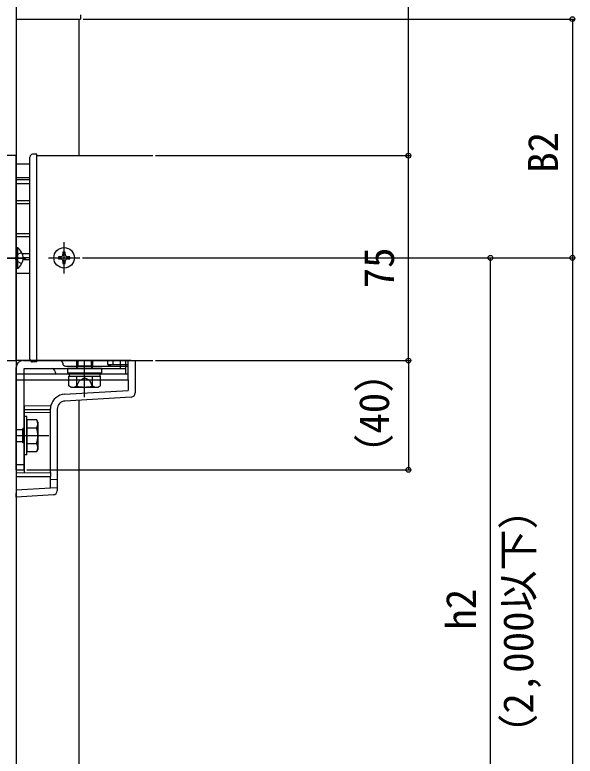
# Model space of a CAD drawing. Units: millimetres, scale not verified. Extents: x -875 to 875, y -1310 to 1300.
# Drawn here: x -456.2 to -251.2, y 560.2 to 831.6 of the extents above; entities that cross this region are included whole.
import ezdxf
from ezdxf.enums import TextEntityAlignment as Align

# ---------------------------------------------------------------- set-up
doc = ezdxf.new("R2010")
doc.units = ezdxf.units.MM
doc.header["$LTSCALE"] = 4
for name, color, linetype in [('0-3_YKK_11', 7, 'Continuous'), ('0-4_YKK_12', 2, 'Continuous'), ('0-5_YKK_13', 4, 'Continuous'), ('0-6_YKK_D', 6, 'Continuous')]:
    doc.layers.add(name, color=color, linetype=linetype)
doc.styles.add('ＭＳ ゴシック', font='')
doc.styles.get('ＭＳ ゴシック').set_extended_font_data('MS Gothic')

msp = doc.modelspace()

# ---------------------------------------------------------------- linework, layer by layer
at = {"layer": '0-3_YKK_11'}
msp.add_lwpolyline([(-455.699, 705), (-455.699, 780), (-530.699, 780), (-530.699, 705)], close=True, dxfattribs=at)
at = {"layer": '0-4_YKK_12'}
for p, q in [((-455.699, 945), (-455.699, 145)), ((-432.699, 780), (-432.699, 830)), ((-448.199, 780), (-405.699, 780)), ((-455.699, 777), (-450.699, 777)), ((-455.699, 772), (-450.699, 772)), ((-455.699, 771.32), (-450.699, 771.32)), ((-455.699, 769.808), (-450.699, 769.808)), ((-455.699, 763.6), (-450.699, 763.6)), ((-455.699, 762.5), (-450.699, 762.5)), ((-455.699, 751.5), (-450.699, 751.5)), ((-455.699, 750.4), (-450.699, 750.4)), ((-453.528, 744.192), (-450.699, 744.192)), ((-452.905, 742.5), (-533.493, 742.5)), ((-453.227, 742), (-450.699, 742)), ((-453.203, 742.68), (-450.699, 742.68)), ((-455.699, 737), (-450.699, 737)), ((-448.199, 705), (-405.699, 705)), ((-432.699, 375), (-432.699, 690.489))]:
    msp.add_line(p, q, dxfattribs=at)
at = {"layer": '0-5_YKK_13'}
for p, q in [((-432.24, 831.552), (-432.159, 830)), ((-455.699, 830), (-433.157, 830)), ((-433.157, 830), (-432.159, 830)), ((-450.699, 705.5), (-450.699, 779.5)), ((-448.199, 780.5), (-449.699, 780.5)), ((-448.199, 704.5), (-448.199, 780.5)), ((-438.199, 736.853), (-438.199, 748.353)), ((-455.191, 746.25), (-455.699, 746.25)), ((-455.699, 746.25), (-455.699, 738.75)), ((-459.617, 742.5), (-452.254, 742.5)), ((-443.949, 742.603), (-432.449, 742.603)), ((-436.969, 742.193), (-436.149, 742.193)), ((-455.699, 705), (-455.699, 656.497)), ((-413.608, 705), (-455.699, 705)), ((-453.199, 705), (-415.699, 705)), ((-448.199, 704.5), (-449.699, 704.5)), ((-437.699, 703), (-415.699, 703)), ((-433.699, 705), (-433.699, 703.121)), ((-433.699, 703.121), (-427.699, 703.121)), ((-433.499, 702.181), (-433.699, 703.121)), ((-433.499, 702.181), (-433.159, 703.121)), ((-433.159, 705), (-433.159, 703.121)), ((-430.699, 691.6), (-430.699, 705)), ((-428.239, 705), (-428.239, 703.121)), ((-427.899, 702.181), (-428.239, 703.121)), ((-427.899, 702.181), (-427.699, 703.121)), ((-427.699, 703.121), (-427.699, 705)), ((-422.199, 703.565), (-422.199, 705)), ((-422.199, 703.565), (-420.248, 703.548)), ((-422.199, 703.5), (-422.199, 703.565)), ((-422.199, 703.5), (-421.199, 703)), ((-421.199, 703), (-421.081, 703.5)), ((-421.199, 703), (-414.699, 703)), ((-420.248, 703.548), (-420.248, 705)), ((-420.248, 703.548), (-414.699, 703.5)), ((-417.699, 705), (-417.699, 702.1)), ((-415.699, 705), (-415.699, 700.1)), ((-414.699, 699.996), (-414.699, 705)), ((-413.608, 705), (-412.199, 705)), ((-412.199, 705), (-412.199, 693.154)), ((-455.699, 665), (-455.699, 702.5)), ((-452.799, 702.1), (-415.699, 702.1)), ((-452.799, 665), (-452.799, 702.1)), ((-424.449, 702.1), (-436.949, 702.1)), ((-436.399, 700.5), (-436.399, 699.3)), ((-433.499, 702.1), (-433.499, 702.181)), ((-427.899, 702.1), (-427.899, 702.181)), ((-424.999, 699.3), (-424.999, 700.5)), ((-414.699, 699.996), (-455.699, 699.996)), ((-455.699, 698), (-414.699, 698)), ((-440.599, 700.1), (-436.399, 700.1)), ((-436.473, 699.3), (-424.926, 699.3)), ((-436.473, 695.746), (-436.473, 699.3)), ((-433.586, 695.746), (-433.586, 699.3)), ((-427.813, 695.746), (-427.813, 699.3)), ((-424.999, 700.1), (-415.699, 700.1)), ((-424.926, 695.746), (-424.926, 699.3)), ((-414.699, 698), (-414.699, 699.996)), ((-414.699, 698), (-414.699, 694.09)), ((-435.699, 695.3), (-436.473, 695.746)), ((-435.699, 695.3), (-425.699, 695.3)), ((-425.699, 695.3), (-424.926, 695.746)), ((-438.035, 692.663), (-414.699, 694.09)), ((-413.608, 691.657), (-437.883, 690.172)), ((-452.699, 688.477), (-443.029, 688.53)), ((-452.699, 687.143), (-452.699, 688.477)), ((-443.199, 687.029), (-443.199, 687.173)), ((-443.199, 664), (-443.199, 687.029)), ((-440.699, 687.178), (-440.699, 657.328)), ((-452.799, 670.5), (-452.799, 684.5)), ((-451.799, 684.5), (-452.799, 684.5)), ((-452.699, 686.079), (-443.199, 686)), ((-452.699, 663.917), (-452.699, 686.079)), ((-451.799, 670.5), (-451.799, 684.5)), ((-447.799, 682.5), (-448.232, 683.25)), ((-447.799, 682.5), (-447.799, 672.5)), ((-455.699, 679.75), (-453.299, 679.75)), ((-453.299, 674.9), (-453.299, 680.1)), ((-452.799, 680.1), (-453.299, 680.1)), ((-451.799, 680.387), (-448.246, 680.387)), ((-443.799, 677.5), (-455.699, 677.5)), ((-453.299, 675.25), (-455.699, 675.25)), ((-452.799, 674.9), (-453.299, 674.9)), ((-451.799, 674.613), (-448.246, 674.613)), ((-451.799, 670.5), (-452.799, 670.5)), ((-451.799, 671.75), (-448.23, 671.75)), ((-447.799, 672.5), (-448.232, 671.75)), ((-455.699, 667), (-452.799, 667)), ((-455.699, 665), (-452.799, 665)), ((-455.699, 663.891), (-443.199, 664)), ((-455.699, 662.609), (-443.199, 662.5)), ((-443.199, 664), (-443.199, 662.5)), ((-443.199, 658.264), (-443.199, 662.5)), ((-443.199, 661.57), (-440.699, 661.417)), ((-443.199, 658.264), (-455.699, 657.5)), ((-440.699, 658.417), (-443.199, 658.264))]:
    msp.add_line(p, q, dxfattribs=at)
for points in [[(-453.69, 744.55), (-455.546, 743.645), (-456.155, 742.5)], [(-455.191, 746.25), (-455.191, 738.75), (-455.699, 738.75)], [(-437.789, 743.833), (-437.789, 744.653), (-438.609, 744.653), (-438.609, 743.833)], [(-453.69, 740.45), (-455.546, 741.355), (-456.155, 742.5)], [(-439.429, 743.013), (-440.249, 743.013), (-440.249, 742.193), (-439.429, 742.193)], [(-438.609, 741.373), (-438.609, 740.553), (-437.789, 740.553), (-437.789, 741.373)], [(-436.149, 742.193), (-436.149, 743.013), (-436.969, 743.013)], [(-436.949, 702.1), (-436.949, 700.5), (-424.449, 700.5), (-424.449, 702.1)], [(-433.749, 695.297), (-432.599, 697.655), (-430.699, 698.665)], [(-427.649, 695.297), (-428.799, 697.655), (-430.699, 698.665)], [(-452.699, 686.079), (-452.699, 687.143), (-443.199, 687.029)], [(-443.199, 687.173), (-443.197, 687.339), (-443.193, 687.448), (-443.19, 687.496)], [(-448.23, 683.25), (-451.799, 683.25), (-451.799, 671.75)], [(-442.108, 655.831), (-455.699, 655), (-455.699, 656.497)]]:
    msp.add_lwpolyline(points, dxfattribs=at)
msp.add_circle((-438.199, 742.603), 3.75, dxfattribs=at)
for centre, radius, start, end in [((-449.699, 779.5), 1, 90, 180), ((-457.726, 742.5), 4.527, 304.06671, 55.93329), ((-439.429, 743.833), 0.82, 270, 0), ((-436.969, 743.833), 0.82, 180, 270), ((-439.429, 741.373), 0.82, 0, 90), ((-436.969, 741.373), 0.82, 90, 180), ((-453.199, 702.5), 2.5, 90, 180), ((-449.699, 705.5), 1, 180, 270), ((-439.699, 704), 1, 0, 90), ((-437.699, 704), 1, 180, 270), ((-442.599, 701.1), 1, 0, 90), ((-440.599, 701.1), 1, 180, 270), ((-435.03, 697.856), 2.556, 235.61708, 304.38292), ((-430.699, 704.854), 9.554, 252.41276, 287.58724), ((-426.369, 697.856), 2.556, 235.61708, 304.38292), ((-437.699, 687.173), 5.5, 93.5, 165.71245), ((-413.699, 693.154), 1.5, 273.5, 0), ((-437.699, 687.178), 3, 93.5, 180), ((-437.699, 687.173), 5.5, 165.71245, 176.63583), ((-450.355, 681.83), 2.556, 325.61575, 33.74822), ((-457.353, 677.5), 9.553, 342.41205, 17.58795), ((-450.355, 673.17), 2.556, 326.25178, 34.38425), ((-442.199, 657.328), 1.5, 273.5, 0)]:
    msp.add_arc(centre, radius, start, end, dxfattribs=at)
at = {"layer": '0-6_YKK_D'}
for p, q in [((-312.199, 780), (-312.199, 950)), ((-431.159, 830), (-251.199, 830)), ((-252.199, 830), (-252.199, 742.603)), ((-404.699, 780), (-311.199, 780)), ((-404.699, 780), (-311.199, 780)), ((-312.199, 705), (-312.199, 780)), ((-431.449, 742.603), (-251.199, 742.603)), ((-431.449, 742.603), (-251.199, 742.603)), ((-431.449, 742.603), (-281.199, 742.603)), ((-282.199, 492.31), (-282.199, 742.603)), ((-252.199, 742.603), (-252.199, 337.603)), ((-404.699, 705), (-311.199, 705)), ((-404.699, 705), (-311.199, 705)), ((-312.199, 705), (-312.199, 665)), ((-451.799, 665), (-311.199, 665))]:
    msp.add_line(p, q, dxfattribs=at)
for centre in [(-252.199, 830), (-312.199, 780), (-312.199, 780), (-282.199, 742.603), (-252.199, 742.603), (-252.199, 742.603), (-312.199, 705), (-312.199, 705), (-312.199, 665)]:
    msp.add_circle(centre, 0.875, dxfattribs=at)

# ---------------------------------------------------------------- texts
at = {"layer": '0-6_YKK_D', "style": 'ＭＳ ゴシック'}
for s, p in [('B2', (-254.199, 773.731)), ('75', (-314.199, 731.42)), ('（40）', (-315.989, 663.224)), ('（2,000以下）', (-263.239, 560.738)), ('h2', (-284.199, 606.462))]:
    msp.add_text(s, height=11, rotation=90, dxfattribs=at).set_placement(p, align=Align.BOTTOM_LEFT)

doc.saveas('drawing.dxf')
